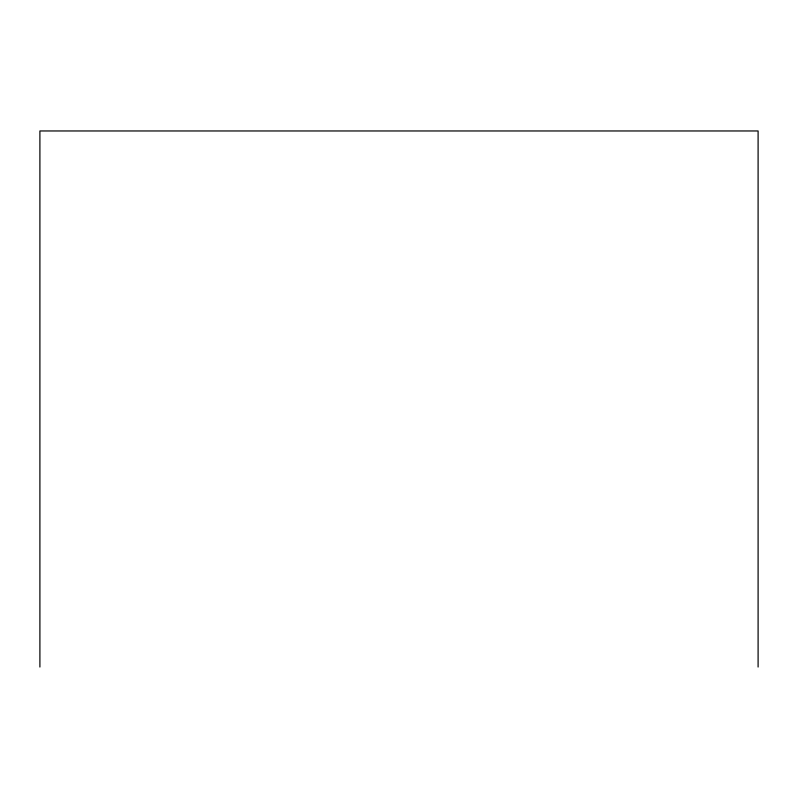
<?xml version="1.0" encoding="UTF-8"?>
<svg xmlns="http://www.w3.org/2000/svg" width="798" height="798" viewBox="0 0 798 798"><rect width="100%" height="100%" fill="white"/><g stroke="black" fill="none" stroke-linecap="round" stroke-linejoin="round"><path stroke-width="1.2" d="M758.1 667.038L758.1 130.962L39.9 130.962L39.9 667.038"/></g></svg>
